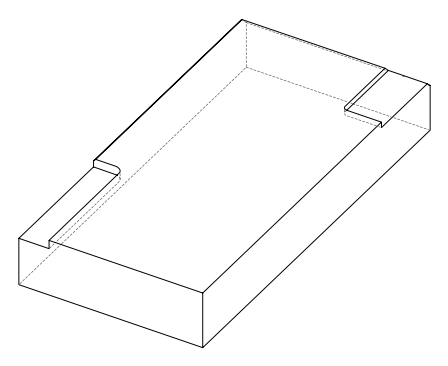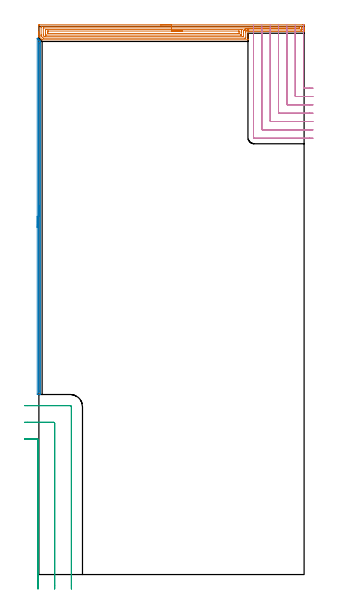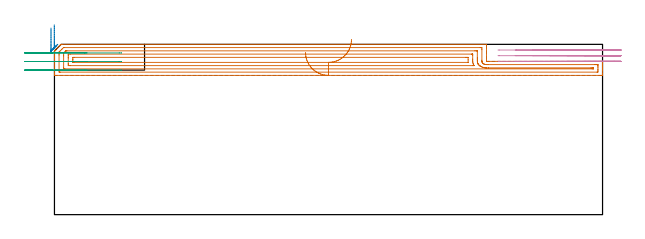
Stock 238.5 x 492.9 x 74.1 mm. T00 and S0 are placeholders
(PLAN: 4 operations, 2 tool changes, 22.7 min)
(1 AREA_MILL | FG_CHAMFER_SURFACE | UGT0205_001 | 8.99 min | 21735 mm3)
(2 AREA_MILL_1 | FG_CHAMFER_SURFACE_1 | UGT0205_001 | 5.24 min | 1344 mm3)
(3 MILL_CORNER_NOTCH_RECTANGULAR | CORNER_NOTCH_RECTANGULAR | UGT0201_104 | Follow Part, ap 5, ae 75% | 3.44 min | 70780 mm3)
(4 MILL_CORNER_NOTCH_RECTANGULAR_1 | CORNER_NOTCH_RECTANGULAR_1 | UGT0201_101 | Follow Part, ap 2.5, ae 75% | 5.03 min | 35733 mm3)
(TOOL UGT0205_001 | Chamfer Mill 20 x 3 x 45 deg. | D20 FL50 Z2)
(TOOL UGT0201_104 | End Mill 20 mm | D20 FL22 Z2)
(TOOL UGT0201_101 | End Mill 10 mm | D10 FL12 Z2)
(OP 1 AREA_MILL)
G17 G21 G94 G90
T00 M6
G54
G17 G0 G90 X109.25 Y494.4 S1061 M3
G43 Z84.1 H0
Z70.6
G94 G1 X109.288 Z69.728 F250.
X109.402 Z68.864
X109.591 Z68.012
X109.853 Z67.18
X110.187 Z66.374
X110.59 Z65.6
X111.058 Z64.864
X111.59 Z64.172
X112.179 Z63.529
X112.822 Z62.94
X113.514 Z62.408
X114.25 Z61.94
X115.024 Z61.537
X115.83 Z61.203
X116.662 Z60.941
X117.513 Z60.752
X118.378 Z60.638
X119.25 Z60.6
X237.36
X237.899 Y494.399 Z60.601
X238.433 Y494.394 Z60.603
X238.492 Y494.391 Z60.605
X238.5 Y493.863 Z61.133
Y492.088 Z62.907
Y491.508 Z63.49
Y491.2 Z63.796
Y490.62 Z64.377
Y490.313 Z64.683
Y489.698 Z65.302
Y489.425 Z65.574
Y488.538 Z66.461
Y488.464 Z66.535
X238.496 Y488.38 Z66.611
X238.49 Y488.303 Z66.688
X238.345 Y488.3 Z66.7
X188.825
X188.744 Z66.698
X188.74 Z66.7
X188.388 Y488.298 Z66.698
X188.149 Y488.3 Z66.7
X188.
Y481.437 Z73.56
X187.999 Y481.003 Z73.995
X187.99 Y480.905 Z74.092
X187.942 Y480.9 Z74.1
X3.277
X2.897 Y480.905 Z74.091
X2.779 Y481.021 Z73.976
X2.363 Y481.437 Z73.562
X0.303 Y483.496 Z71.503
X0.142 Y483.656 Z71.341
X0.006 Y483.794 Z71.204
X0. Y483.801 Z71.196
Y484.169 Z70.831
Y485.26 Z69.739
Y485.875 Z69.121
Y486.182 Z68.814
Y486.762 Z68.234
Y487.07 Z67.927
Y487.65 Z67.345
Y488.248 Z66.748
Y493.573 Z61.424
X0.002 Y493.863 Z61.134
X0.008 Y494.392 Z60.606
X0.067 Y494.394 Z60.603
X0.6 Y494.4 Z60.6
X119.25
Y492.986 Z62.014
X236.115 Y492.985 Z62.015
X236.49 Y492.975 Z62.025
X236.497 Y492.596 Z62.404
X236.499 Y492.088 Z62.912
X236.5 Y491.705 Z63.295
Y490.818 Z64.182
X236.499 Y490.313 Z64.687
X236.497 Y489.933 Z65.067
X236.49 Y489.803 Z65.197
X236.482 Y489.721 Z65.279
X236.416 Y489.719 Z65.281
X236.115 Y489.716 Z65.284
X235.824 Y489.715 Z65.285
X235.223 Y489.714 Z65.286
X188.834 Y489.713 Z65.287
X188.545 Y489.712 Z65.288
X187.942 Y489.707 Z65.293
X187.677 Y489.689 Z65.311
X187.388 Y489.639 Z65.361
X187.05 Y489.537 Z65.463
X186.97 Y489.504 Z65.496
X186.803 Y489.425 Z65.575
X186.522 Y489.242 Z65.758
X186.424 Y489.16 Z65.84
X186.34 Y489.076 Z65.924
X186.158 Y488.835 Z66.165
X186.065 Y488.63 Z66.37
X186.039 Y488.538 Z66.462
X186.012 Y488.354 Z66.646
X186.007 Y488.172 Z66.828
X186.001 Y487.806 Z67.194
X186. Y483.212 Z71.788
X185.996 Y482.486 Z72.514
X185.99 Y482.325 Z72.675
X185.276 Y482.314 Z72.686
X4.169 Y482.315 Z72.685
X3.937 Y482.325 Z72.675
X3.277 Y482.974 Z72.026
X3.038 Y483.212 Z71.788
X2.385 Y483.865 Z71.135
X2.152 Y484.1 Z70.9
X2.077 Y484.18 Z70.82
X2.019 Y484.242 Z70.758
X2.01 Y484.292 Z70.708
X2.003 Y484.479 Z70.521
X2.001 Y484.987 Z70.013
X2. Y485.492 Z69.508
X2.001 Y492.088 Z62.912
X2.002 Y492.468 Z62.532
X2.01 Y492.975 Z62.025
X2.375 Y492.986 Z62.014
X2.385
X119.25
Y491.572 Z63.428
X233.959 Y491.571 Z63.429
X234.331 Y491.568 Z63.432
X234.454 Y491.566 Z63.434
X234.49 Y491.563 Z63.437
X234.494 Y491.48 Z63.52
X234.497 Y491.368 Z63.632
Y491.2 Z63.8
X234.494 Y491.159 Z63.841
X234.491 Y491.142 Z63.858
X234.473 Y491.135 Z63.865
X234.401 Y491.131 Z63.869
X234.331 Y491.13 Z63.87
X233.511 Y491.128 Z63.872
X188.834
X188.017 Y491.125 Z63.875
X187.942 Y491.123 Z63.877
X187.544 Y491.1 Z63.9
X187.19 Y491.06 Z63.94
X187.05 Y491.036 Z63.964
X186.718 Y490.972 Z64.028
X186.462 Y490.897 Z64.103
X186.158 Y490.802 Z64.198
X185.811 Y490.657 Z64.343
X185.595 Y490.551 Z64.449
X185.265 Y490.355 Z64.645
X185.24 Y490.338 Z64.662
X185.204 Y490.313 Z64.687
X184.881 Y490.059 Z64.941
X184.751 Y489.937 Z65.063
X184.632 Y489.812 Z65.188
X184.373 Y489.487 Z65.513
X184.349 Y489.45 Z65.55
X184.335 Y489.425 Z65.575
X184.171 Y489.085 Z65.915
X184.081 Y488.828 Z66.172
X184.028 Y488.538 Z66.462
X184.007 Y488.015 Z66.985
X184.003 Y487.65 Z67.35
X184. Y487.134 Z67.866
Y486.762 Z68.238
Y484.1 Z70.9
X183.999 Y483.842 Z71.158
X183.997 Y483.777 Z71.223
X183.993 Y483.746 Z71.254
X183.99 Y483.736 Z71.264
X183.977 Y483.734 Z71.266
X183.853 Y483.73 Z71.27
X183.481 Y483.729 Z71.271
X182.962 Y483.728 Z71.272
X5.434 Y483.729 Z71.271
X5.061 Y483.731 Z71.269
X5.008 Y483.733 Z71.267
X4.98 Y483.735 Z71.265
X4.953 Y483.758 Z71.242
X4.833 Y483.872 Z71.128
X4.601 Y484.1 Z70.9
X4.169 Y484.534 Z70.466
X4.063 Y484.649 Z70.351
X4.01 Y484.709 Z70.291
X4.006 Y484.819 Z70.181
X4.003 Y484.987 Z70.013
X4. Y485.707 Z69.293
Y485.875 Z69.125
X4.001 Y491.2 Z63.8
X4.002 Y491.368 Z63.632
X4.006 Y491.48 Z63.52
X4.01 Y491.564 Z63.436
X4.045 Y491.566 Z63.434
X4.169 Y491.568 Z63.432
X4.541 Y491.571 Z63.429
X119.25 Y491.572 Z63.428
Y490.157 Z64.843
X181.854
X182.394 Y490.152 Z64.848
X182.589 Y490.15 Z64.85
Y490.138 Z64.862
Y490.129 Z64.871
X182.342 Y489.671 Z65.329
X182.23 Y489.425 Z65.575
X182.1 Y489.024 Z65.976
X182.027 Y488.538 Z66.462
X182.013 Y488.223 Z66.777
X182.004 Y487.65 Z67.35
X182.001 Y487.348 Z67.652
X182. Y485.574 Z69.426
X181.995 Y485.272 Z69.728
X181.991 Y485.186 Z69.814
X181.987 Y485.149 Z69.851
X181.972 Y485.148 Z69.852
X181.881 Y485.145 Z69.855
X181.697 Y485.143 Z69.857
X181.541
X6.845
X6.115 Y485.148 Z69.852
X6.015 Y485.15 Z69.85
X6.01 Y485.244 Z69.756
X6.005 Y485.454 Z69.546
X6.002 Y485.875 Z69.125
X6. Y486.716 Z68.284
Y486.762 Z68.238
Y489.379 Z65.621
Y489.425 Z65.575
X6.005 Y489.846 Z65.154
X6.01 Y490.056 Z64.944
X6.014 Y490.151 Z64.849
X6.114 Y490.153 Z64.847
X6.845 Y490.157 Z64.843
X7.001
X119.25
Y488.743 Z66.257
X179.707
X179.913 Y488.741 Z66.259
X179.981 Y488.739 Z66.261
X180.026 Y488.736 Z66.264
X180.001 Y487.65 Z67.35
X179.998 Y486.677 Z68.323
X179.99 Y486.59 Z68.41
X179.982 Y486.563 Z68.437
X179.964 Y486.561 Z68.439
X179.913 Y486.559 Z68.441
X179.227 Y486.557 Z68.443
X179.021
X8.629 Y486.558 Z68.442
X8.423 Y486.559 Z68.441
X8.019 Y486.564 Z68.436
X8.01 Y486.762 Z68.238
X8.001 Y487.388 Z67.612
X8. Y487.65 Z67.35
Y488.276 Z66.724
X8.003 Y488.538 Z66.462
X8.007 Y488.694 Z66.306
X8.009 Y488.727 Z66.273
X8.08 Y488.736 Z66.264
X8.216 Y488.74 Z66.26
X8.423 Y488.743 Z66.257
X119.25
X120.122 Z66.295
X120.986 Z66.409
X121.838 Z66.598
X122.67 Z66.86
X123.476 Z67.194
X124.25 Z67.597
X124.986 Z68.065
X125.678 Z68.596
X126.321 Z69.186
X126.91 Z69.829
X127.441 Z70.521
X127.91 Z71.257
X128.313 Z72.031
X128.647 Z72.837
X128.909 Z73.669
X129.098 Z74.52
X129.212 Z75.385
X129.25 Z76.257
G0 Z84.1
M5
M2
(OP 2 AREA_MILL_1)
G17 G21 G94 G90
T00 M6
G54
G17 G0 G90 X-1.5 Y312.1 S1061 M3
G43 Z84.1 H0
Z81.2
G94 G1 Y312.138 Z80.328 F250.
Y312.252 Z79.464
Y312.441 Z78.612
Y312.703 Z77.78
Y313.037 Z76.974
Y313.44 Z76.2
Y313.908 Z75.464
Y314.439 Z74.772
Y315.029 Z74.129
Y315.672 Z73.54
Y316.364 Z73.008
Y317.1 Z72.54
Y317.874 Z72.137
Y318.68 Z71.803
Y319.512 Z71.541
Y320.363 Z71.352
Y321.228 Z71.238
Y322.1 Z71.2
Y482.049
X-1.495 Y482.269 Z71.203
X-1.493 Y482.281 Z71.205
X-1.468 Y482.269 Z71.23
X-1.133 Y481.933 Z71.567
X-0.939 Y481.741 Z71.757
X-0.873 Y481.673 Z71.826
X-0.71 Y481.51 Z71.989
X-0.643 Y481.444 Z72.054
X-0.575 Y481.375 Z72.124
X-0.415 Y481.216 Z72.284
X-0.346 Y481.148 Z72.35
X-0.277 Y481.077 Z72.422
X-0.12 Y480.921 Z72.579
X-0.05 Y480.852 Z72.646
X0.021 Y480.779 Z72.72
X0.174 Y480.626 Z72.873
X0.246 Y480.555 Z72.943
X0.319 Y480.481 Z73.018
X0.469 Y480.331 Z73.168
X0.543 Y480.259 Z73.239
X0.617 Y480.183 Z73.316
X0.764 Y480.036 Z73.463
X0.839 Y479.962 Z73.535
X1.331 Y479.469 Z74.031
X1.394 Y479.404 Z74.092
X1.4 Y478.991 Z74.1
Y162.08
X1.397 Y161.91 Z74.088
X1.355 Y161.906 Z74.046
X0.949 Y161.9 Z73.649
X0.665 Z73.365
X-0.05 Z72.645
X-1.297 Z71.4
X-1.491 Y161.902 Z71.205
X-1.5 Y162.362 Z71.2
Y322.1
X-0.086 Z72.614
Y477.239
X-0.082 Y478.097 Z72.618
X-0.081 Y478.128 Z72.619
X-0.05 Y478.347 Z72.65
X-0.02 Y478.097 Z72.68
X-0.017 Y478.064 Z72.683
X-0.014 Y477.203 Z72.686
Y165.173
X-0.017 Y164.315 Z72.683
X-0.018 Y164.283 Z72.682
X-0.05 Y163.976 Z72.65
X-0.082 Y164.315 Z72.618
X-0.084 Y164.348 Z72.616
X-0.086 Y165.209 Z72.614
Y322.1
Y322.971 Z72.652
Y323.836 Z72.766
Y324.688 Z72.955
Y325.52 Z73.217
Y326.326 Z73.551
Y327.1 Z73.954
Y327.836 Z74.423
Y328.528 Z74.954
Y329.171 Z75.543
Y329.76 Z76.186
Y330.291 Z76.878
Y330.76 Z77.614
Y331.163 Z78.388
Y331.497 Z79.194
Y331.759 Z80.026
Y331.948 Z80.878
Y332.062 Z81.743
Y332.1 Z82.614
G0 Z84.1
M5
M2
(OP 3 MILL_CORNER_NOTCH_RECTANGULAR)
G17 G21 G94 G90
T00 M6
G54
G17 G0 G90 X-0.8 Y-12.968 S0 M3
G43 Z84.1 H0
Z70.367
G94 G1 Y-9.968 F250.
Y120.906 F500.
G3 X-1.794 Y121.9 R1.
G1 X-10.
X-13. F250.
G0 Z84.1
X14.2 Y-13.
Z70.367
G1 Y-10.
Y135.905 F500.
G3 X13.205 Y136.9 R1.
G1 X-10.
X-13. F250.
G0 Z84.1
X29.2 Y-13.
Z70.367
G1 Y-10.
Y150.905 F500.
G3 X28.205 Y151.9 R1.
G1 X-10.
X-13. F250.
G0 Z84.1
X-0.8 Y-12.968
Z66.633
G1 Y-9.968
Y120.906 F500.
G3 X-1.794 Y121.9 R1.
G1 X-10.
X-13. F250.
G0 Z84.1
X14.2 Y-13.
Z66.633
G1 Y-10.
Y135.905 F500.
G3 X13.205 Y136.9 R1.
G1 X-10.
X-13. F250.
G0 Z84.1
X29.2 Y-13.
Z66.633
G1 Y-10.
Y150.905 F500.
G3 X28.205 Y151.9 R1.
G1 X-10.
X-13. F250.
G0 Z84.1
X-0.8 Y-12.968
Z62.9
G1 Y-9.968
Y120.906 F500.
G3 X-1.794 Y121.9 R1.
G1 X-10.
X-13. F250.
G0 Z84.1
X14.2 Y-13.
Z62.9
G1 Y-10.
Y135.905 F500.
G3 X13.205 Y136.9 R1.
G1 X-10.
X-13. F250.
G0 Z84.1
X29.2 Y-13.
Z62.9
G1 Y-10.
Y150.905 F500.
G3 X28.205 Y151.9 R1.
G1 X-10.
X-13. F250.
G0 Z84.1
M5
M2
(OP 4 MILL_CORNER_NOTCH_RECTANGULAR_1)
G17 G21 G94 G90
T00 M6
G54
G17 G0 G90 X238. Y489.867 S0 M3
G43 Z84.1 H0
Z71.633
G94 G1 Y486.867 F250.
Y437.895 F500.
G3 X238.495 Y437.4 R0.5
G1 X243.5
X246.5 F250.
G0 Z84.1
X230.5 Y489.867
Z71.633
G1 Y486.867
Y430.396 F500.
G3 X230.996 Y429.9 R0.5
G1 X243.5
X246.5 F250.
G0 Z84.1
X223. Y489.867
Z71.633
G1 Y486.867
Y422.896 F500.
G3 X223.496 Y422.4 R0.5
G1 X243.5
X246.5 F250.
G0 Z84.1
X215.5 Y489.867
Z71.633
G1 Y486.867
Y415.396 F500.
G3 X215.996 Y414.9 R0.5
G1 X243.5
X246.5 F250.
G0 Z84.1
X208. Y489.867
Z71.633
G1 Y486.867
Y407.896 F500.
G3 X208.496 Y407.4 R0.5
G1 X243.5
X246.5 F250.
G0 Z84.1
X200.5 Y489.867
Z71.633
G1 Y486.867
Y400.396 F500.
G3 X200.996 Y399.9 R0.5
G1 X243.5
X246.5 F250.
G0 Z84.1
X193. Y489.867
Z71.633
G1 Y486.867
Y392.896 F500.
G3 X193.496 Y392.4 R0.5
G1 X243.5
X246.5 F250.
G0 Z84.1
X238. Y492.333
Z69.167
G1 Y489.333
Y437.895 F500.
G3 X238.495 Y437.4 R0.5
G1 X243.5
X246.5 F250.
G0 Z84.1
X230.5 Y492.333
Z69.167
G1 Y489.333
Y430.396 F500.
G3 X230.996 Y429.9 R0.5
G1 X243.5
X246.5 F250.
G0 Z84.1
X223. Y492.333
Z69.167
G1 Y489.333
Y422.896 F500.
G3 X223.496 Y422.4 R0.5
G1 X243.5
X246.5 F250.
G0 Z84.1
X215.5 Y492.333
Z69.167
G1 Y489.333
Y415.396 F500.
G3 X215.996 Y414.9 R0.5
G1 X243.5
X246.5 F250.
G0 Z84.1
X208. Y492.333
Z69.167
G1 Y489.333
Y407.896 F500.
G3 X208.496 Y407.4 R0.5
G1 X243.5
X246.5 F250.
G0 Z84.1
X200.5 Y492.333
Z69.167
G1 Y489.333
Y400.396 F500.
G3 X200.996 Y399.9 R0.5
G1 X243.5
X246.5 F250.
G0 Z84.1
X193. Y492.333
Z69.167
G1 Y489.333
Y392.896 F500.
G3 X193.496 Y392.4 R0.5
G1 X243.5
X246.5 F250.
G0 Z84.1
X238. Y494.799
Z66.7
G1 Y491.799
Y437.895 F500.
G3 X238.495 Y437.4 R0.5
G1 X243.5
X246.5 F250.
G0 Z84.1
X230.5 Y494.799
Z66.7
G1 Y491.799
Y430.396 F500.
G3 X230.996 Y429.9 R0.5
G1 X243.5
X246.5 F250.
G0 Z84.1
X223. Y494.799
Z66.7
G1 Y491.799
Y422.896 F500.
G3 X223.496 Y422.4 R0.5
G1 X243.5
X246.5 F250.
G0 Z84.1
X215.5 Y494.799
Z66.7
G1 Y491.799
Y415.396 F500.
G3 X215.996 Y414.9 R0.5
G1 X243.5
X246.5 F250.
G0 Z84.1
X208. Y494.799
Z66.7
G1 Y491.799
Y407.896 F500.
G3 X208.496 Y407.4 R0.5
G1 X243.5
X246.5 F250.
G0 Z84.1
X200.5 Y494.799
Z66.7
G1 Y491.799
Y400.396 F500.
G3 X200.996 Y399.9 R0.5
G1 X243.5
X246.5 F250.
G0 Z84.1
X193. Y494.799
Z66.7
G1 Y491.799
Y392.896 F500.
G3 X193.496 Y392.4 R0.5
G1 X243.5
X246.5 F250.
G0 Z84.1
M5
M2
